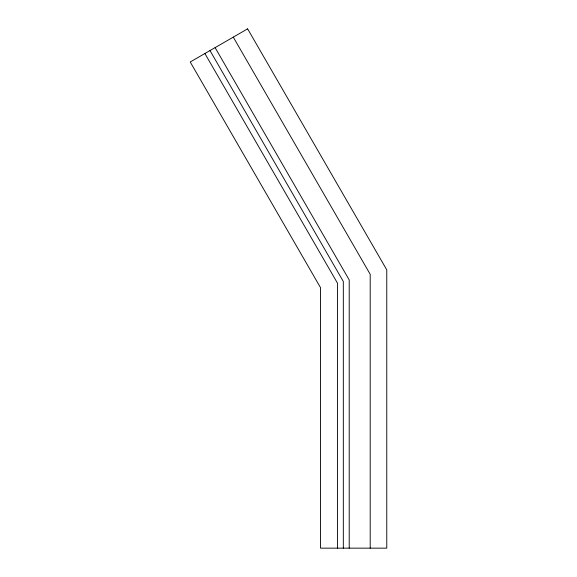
<?xml version="1.0" encoding="UTF-8"?>
<svg xmlns="http://www.w3.org/2000/svg" width="577" height="577" viewBox="0 0 577 577"><rect width="100%" height="100%" fill="white"/><g stroke="black" fill="none" stroke-linecap="round" stroke-linejoin="round"><path stroke-width="0.87" d="M233.274 37.13L370.203 274.299L370.203 548.15M215.098 47.631L349.208 279.924L349.208 548.15M209.992 50.574L343.322 281.497L343.322 548.15M204.893 53.517L337.43 283.076L337.43 548.15M247.62 28.85L190.23 61.984L320.502 287.613L320.502 548.15L386.77 548.15L386.77 269.856L247.62 28.85"/></g></svg>
